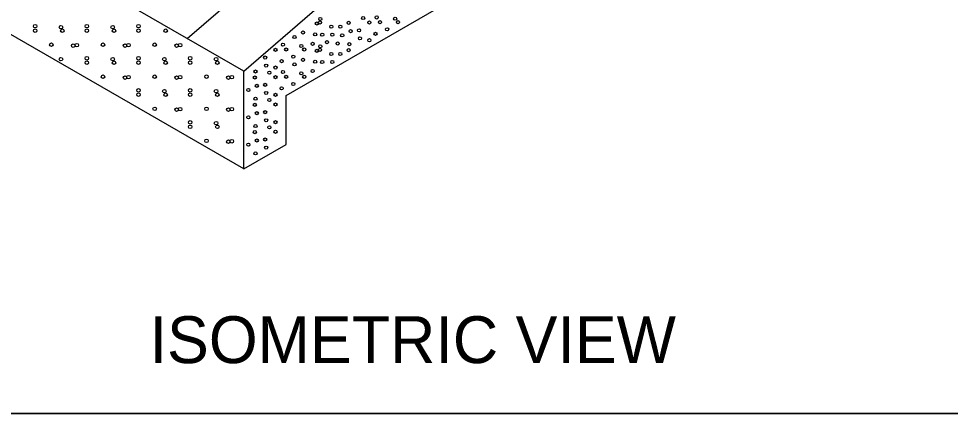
# Model space of a CAD drawing. Extents: x 1007 to 1035.5, y 1000.5 to 1021.5.
# Drawn here: x 1016.583 to 1021.349, y 1000.5 to 1002.521 of the extents above; entities that cross this region are included whole.
import ezdxf

# ---------------------------------------------------------------- set-up
doc = ezdxf.new("R2010")
doc.units = 0
for name, color, linetype in [('Level 1', 7, 'Continuous'), ('Level 10', 7, 'Continuous'), ('Level 11', 7, 'Continuous')]:
    doc.layers.add(name, color=color, linetype=linetype)

msp = doc.modelspace()

# ---------------------------------------------------------------- linework, layer by layer
at = {"layer": 'Level 1'}
for p, q in [((1017.7348, 1002.2519), (1020.7659, 1004.8769)), ((1017.9513, 1002.1269), (1020.4773, 1003.5853)), ((1017.4462, 1002.4186), (1018.7401, 1003.5391)), ((1017.7348, 1002.2519), (1016.1292, 1003.179)), ((1017.7348, 1001.7519), (1016.1292, 1002.679)), ((1017.7348, 1001.7519), (1017.7348, 1002.2519)), ((1017.9513, 1001.8769), (1017.9513, 1002.1269)), ((1017.7348, 1001.7519), (1017.9513, 1001.8769))]:
    msp.add_line(p, q, dxfattribs=at)
for centre, radius in [((1018.1265, 1002.5186), 0.00803), ((1018.346, 1002.5236), 0.00803), ((1018.4153, 1002.5269), 0.00803), ((1018.5095, 1002.5203), 0.00803), ((1016.6679, 1002.482), 0.00903), ((1016.8001, 1002.4773), 0.00903), ((1016.9324, 1002.482), 0.00903), ((1017.0646, 1002.4773), 0.00903), ((1017.1968, 1002.482), 0.00903), ((1018.1087, 1002.496), 0.00803), ((1018.1248, 1002.501), 0.00803), ((1018.1826, 1002.4795), 0.00803), ((1018.2288, 1002.4795), 0.00803), ((1018.2717, 1002.4993), 0.00803), ((1018.3774, 1002.501), 0.00803), ((1018.4319, 1002.5026), 0.00803), ((1018.5243, 1002.5026), 0.00803), ((1016.6679, 1002.4591), 0.00903), ((1016.8068, 1002.4591), 0.00903), ((1016.9324, 1002.4591), 0.00903), ((1017.0712, 1002.4591), 0.00903), ((1017.1968, 1002.4591), 0.00903), ((1017.3357, 1002.4591), 0.00903), ((1017.9948, 1002.4267), 0.00803), ((1018.0377, 1002.4498), 0.00803), ((1018.1005, 1002.4399), 0.00803), ((1018.1364, 1002.4382), 0.00803), ((1018.1876, 1002.4382), 0.00803), ((1018.2387, 1002.4349), 0.00803), ((1018.2816, 1002.4564), 0.00803), ((1018.3246, 1002.4613), 0.00803), ((1018.3295, 1002.42), 0.00803), ((1018.4087, 1002.4432), 0.00803), ((1018.4682, 1002.4663), 0.00803), ((1016.7508, 1002.3873), 0.00903), ((1016.8628, 1002.3828), 0.00903), ((1016.8808, 1002.3851), 0.00903), ((1017.0152, 1002.3873), 0.00903), ((1017.1272, 1002.3828), 0.00903), ((1017.1452, 1002.3851), 0.00903), ((1017.2797, 1002.3873), 0.00903), ((1017.3917, 1002.3828), 0.00903), ((1017.4097, 1002.3851), 0.00903), ((1017.9353, 1002.387), 0.00803), ((1018.0295, 1002.3804), 0.00803), ((1018.0873, 1002.392), 0.00803), ((1018.1265, 1002.3787), 0.00803), ((1018.1611, 1002.4002), 0.00803), ((1018.2156, 1002.3936), 0.00803), ((1018.275, 1002.3903), 0.00803), ((1018.3774, 1002.4102), 0.00803), ((1017.8974, 1002.3611), 0.00803), ((1017.9519, 1002.3627), 0.00803), ((1017.9882, 1002.3264), 0.00803), ((1018.0443, 1002.3627), 0.00803), ((1018.1087, 1002.3562), 0.00803), ((1018.1248, 1002.3611), 0.00803), ((1018.1826, 1002.3396), 0.00803), ((1018.2288, 1002.3396), 0.00803), ((1018.2717, 1002.3594), 0.00803), ((1016.8001, 1002.3133), 0.00903), ((1016.9324, 1002.318), 0.00903), ((1016.9324, 1002.2951), 0.00903), ((1017.0646, 1002.3133), 0.00903), ((1017.0712, 1002.2951), 0.00903), ((1017.1968, 1002.318), 0.00903), ((1017.1968, 1002.2951), 0.00903), ((1017.329, 1002.3133), 0.00903), ((1017.3357, 1002.2951), 0.00903), ((1017.4612, 1002.318), 0.00903), ((1017.4612, 1002.2951), 0.00903), ((1017.5935, 1002.3133), 0.00903), ((1017.6001, 1002.2951), 0.00903), ((1017.8446, 1002.3215), 0.00803), ((1017.8495, 1002.2802), 0.00803), ((1017.9287, 1002.3033), 0.00803), ((1017.9948, 1002.2868), 0.00803), ((1018.0377, 1002.3099), 0.00803), ((1018.1005, 1002.3), 0.00803), ((1018.1364, 1002.2984), 0.00803), ((1018.1876, 1002.2984), 0.00803), ((1017.795, 1002.2504), 0.00803), ((1017.866, 1002.2439), 0.00803), ((1017.8974, 1002.2703), 0.00803), ((1017.9353, 1002.2472), 0.00803), ((1018.0295, 1002.2406), 0.00803), ((1018.0873, 1002.2522), 0.00803), ((1017.0152, 1002.2233), 0.00903), ((1017.1272, 1002.2188), 0.00903), ((1017.1452, 1002.2211), 0.00903), ((1017.2797, 1002.2233), 0.00903), ((1017.3917, 1002.2188), 0.00903), ((1017.4097, 1002.2211), 0.00903), ((1017.5441, 1002.2233), 0.00903), ((1017.6561, 1002.2188), 0.00903), ((1017.6741, 1002.2211), 0.00903), ((1017.7917, 1002.2196), 0.00803), ((1017.8446, 1002.1816), 0.00803), ((1017.8974, 1002.2213), 0.00803), ((1017.9519, 1002.2229), 0.00803), ((1017.9882, 1002.1866), 0.00803), ((1018.0443, 1002.2229), 0.00803), ((1017.1968, 1002.154), 0.00903), ((1017.329, 1002.1493), 0.00903), ((1017.4612, 1002.154), 0.00903), ((1017.5935, 1002.1493), 0.00903), ((1017.7587, 1002.1552), 0.00803), ((1017.8016, 1002.1767), 0.00803), ((1017.8495, 1002.1403), 0.00803), ((1017.9287, 1002.1635), 0.00803), ((1017.1968, 1002.1311), 0.00903), ((1017.3357, 1002.1311), 0.00903), ((1017.4612, 1002.1311), 0.00903), ((1017.6001, 1002.1311), 0.00903), ((1017.795, 1002.1106), 0.00803), ((1017.866, 1002.104), 0.00803), ((1017.8974, 1002.1304), 0.00803), ((1017.2797, 1002.0593), 0.00903), ((1017.3917, 1002.0548), 0.00903), ((1017.4097, 1002.0571), 0.00903), ((1017.5441, 1002.0593), 0.00903), ((1017.6561, 1002.0548), 0.00903), ((1017.6741, 1002.0571), 0.00903), ((1017.7917, 1002.0797), 0.00803), ((1017.8446, 1002.0418), 0.00803), ((1017.8974, 1002.0814), 0.00803), ((1017.4612, 1001.99), 0.00903), ((1017.7587, 1002.0153), 0.00803), ((1017.8016, 1002.0368), 0.00803), ((1017.8495, 1002.0004), 0.00803), ((1017.8974, 1001.9906), 0.00803), ((1017.4612, 1001.9671), 0.00903), ((1017.5935, 1001.9853), 0.00903), ((1017.6001, 1001.9671), 0.00903), ((1017.795, 1001.9707), 0.00803), ((1017.866, 1001.9642), 0.00803), ((1017.5441, 1001.8953), 0.00903), ((1017.7917, 1001.9399), 0.00803), ((1017.8016, 1001.897), 0.00803), ((1017.8446, 1001.9019), 0.00803), ((1017.8974, 1001.9416), 0.00803), ((1017.6561, 1001.8908), 0.00903), ((1017.6741, 1001.8931), 0.00903), ((1017.7587, 1001.8755), 0.00803), ((1017.8495, 1001.8606), 0.00803), ((1017.795, 1001.8309), 0.00803)]:
    msp.add_circle(centre, radius, dxfattribs=at)
at = {"layer": 'Level 10'}
msp.add_line((1035.5, 1000.5), (1007, 1000.5), dxfattribs=at)
at = {"layer": 'Level 11'}
msp.add_lwpolyline([(1007, 1000.5), (1035.5, 1000.5), (1035.5, 1021.5), (1007, 1021.5)], close=True, dxfattribs=at)

# ---------------------------------------------------------------- texts
at = {"layer": 'Level 1'}
msp.add_text('ISOMETRIC VIEW', height=0.24, dxfattribs=at).set_placement((1017.2532, 1000.7572))

doc.saveas('drawing.dxf')
